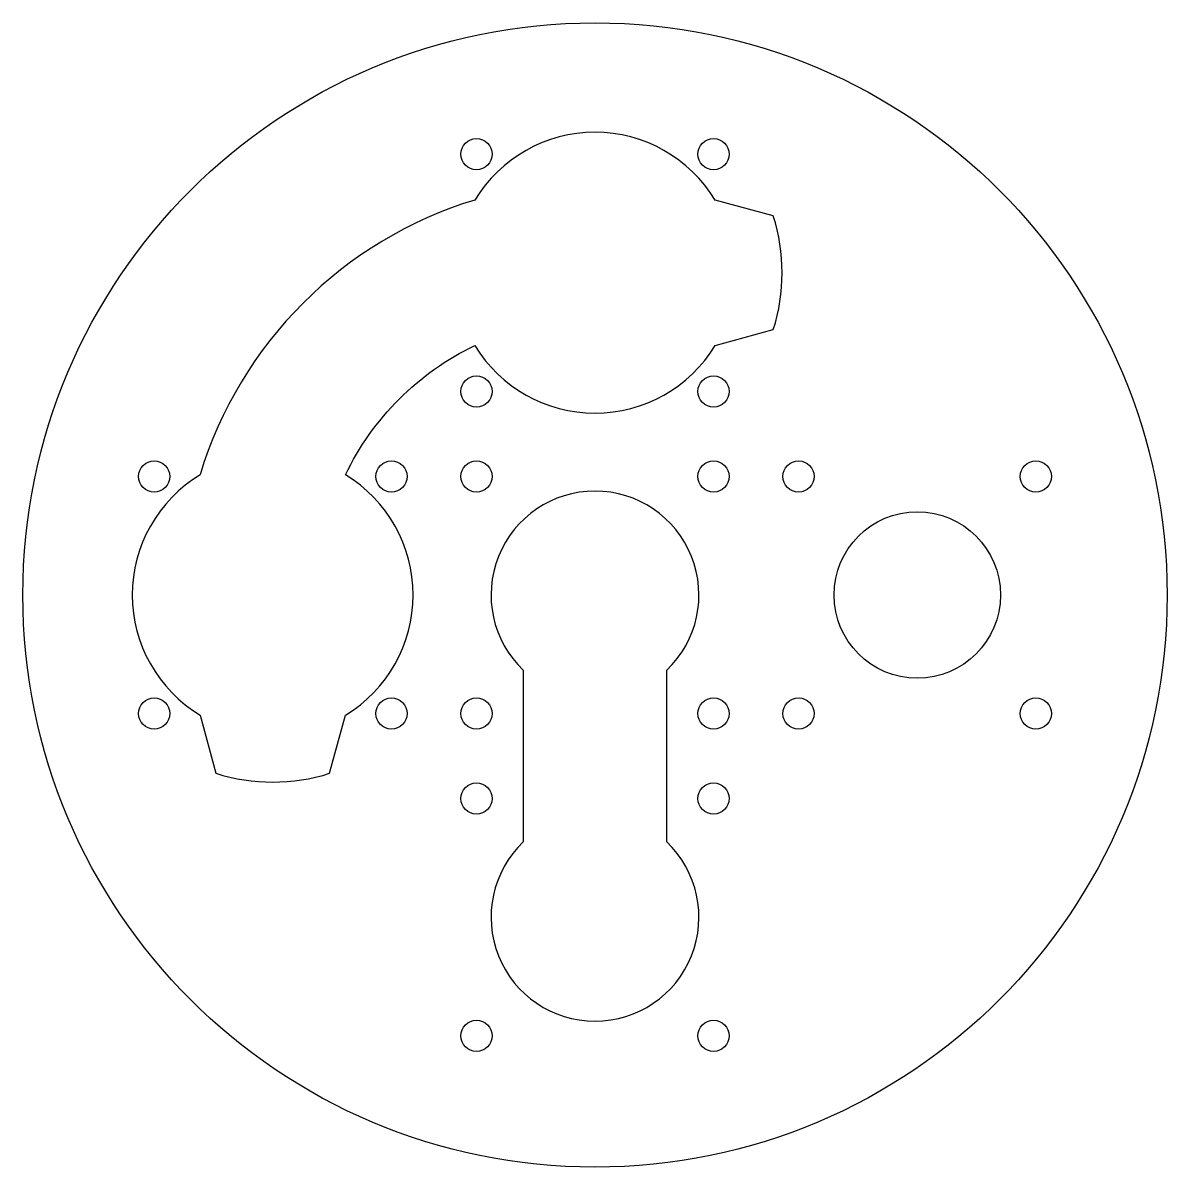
# Model space of a CAD drawing. Header units: millimetres. Extents: x -55 to 55, y -55 to 55.
import ezdxf

# ---------------------------------------------------------------- set-up
doc = ezdxf.new("R2010")
doc.units = ezdxf.units.MM

msp = doc.modelspace()

# ---------------------------------------------------------------- linework, layer by layer
at = {"color": 30}
msp.add_lwpolyline([(11.55, 37.97, 0.563643), (-11.55, 37.97, 0.250073), (-37.97, 11.55, 0.563643), (-37.97, -11.55), (-36.44, -17.14, 0.155481), (-25.51, -17.14), (-23.99, -11.55, 0.563643), (-23.99, 11.55, -0.169933), (-11.55, 23.99, 0.563643), (11.55, 23.99), (17.14, 25.51, 0.155481), (17.14, 36.44), (11.55, 37.97)], format="xyb", dxfattribs=at)
at = {"color": 2}
msp.add_lwpolyline([(-6.9, -7.24), (-6.9, -23.74, 2.497207), (6.9, -23.74), (6.9, -7.24, 2.497207), (-6.9, -7.24)], format="xyb", dxfattribs=at)
at = {"color": 30}
for centre, radius in [((0, 0), 55), ((-11.4, 42.38), 1.5), ((11.4, 42.38), 1.5), ((-11.4, 19.57), 1.5), ((11.4, 19.57), 1.5), ((-42.38, 11.4), 1.5), ((-19.57, 11.4), 1.5), ((-11.4, 11.4), 1.5), ((11.4, 11.4), 1.5), ((19.57, 11.4), 1.5), ((42.38, 11.4), 1.5), ((30.98, 0), 8), ((-42.38, -11.4), 1.5), ((-19.57, -11.4), 1.5), ((-11.4, -11.4), 1.5), ((11.4, -11.4), 1.5), ((19.57, -11.4), 1.5), ((42.38, -11.4), 1.5), ((-11.4, -19.57), 1.5), ((11.4, -19.57), 1.5), ((-11.4, -42.38), 1.5), ((11.4, -42.38), 1.5)]:
    msp.add_circle(centre, radius, dxfattribs=at)

doc.saveas('drawing.dxf')
